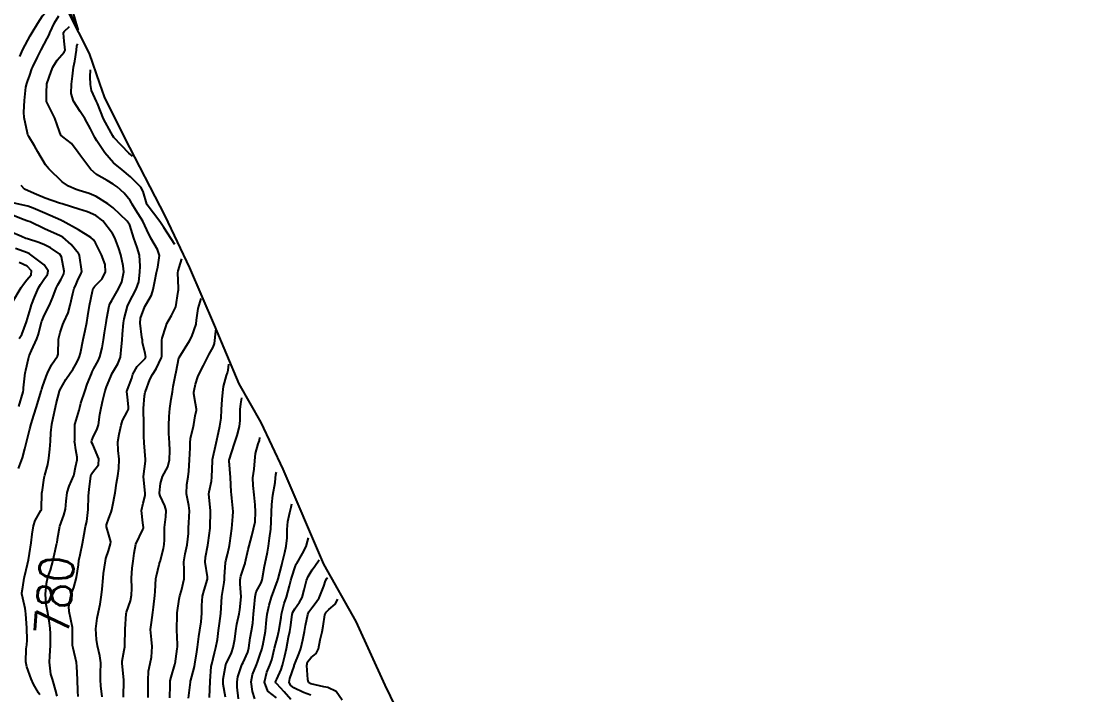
# Model space of a CAD drawing. Header units: metres. Extents: x 318500 to 325275, y 7408834 to 7428799.
# Drawn here: x 322217.8 to 322341.6, y 7422789.9 to 7422869.2 of the extents above; entities that cross this region are included whole.
import ezdxf
from ezdxf.enums import TextEntityAlignment as Align

# ---------------------------------------------------------------- set-up
doc = ezdxf.new("R2010")
doc.units = ezdxf.units.M
doc.header["$MEASUREMENT"] = 0
for name, color, linetype in [('Area', 45, 'Continuous'), ('Cotas', 45, 'Continuous'), ('Curvas de Nivel 1m', 11, 'Continuous'), ('Curvas de Nivel 5m', 15, 'Continuous'), ('Vias Primárias', 230, 'Continuous')]:
    doc.layers.add(name, color=color, linetype=linetype)
doc.styles.add('Style-STANDARD', font='STANDARD.shx')

msp = doc.modelspace()

# ---------------------------------------------------------------- linework, layer by layer
at = {"layer": 'Area'}
for points in [[(322221.91, 7422873.38), (322224.48, 7422868.17), (322222.86, 7422873.75)], [(322222.07, 7422872.73), (322225.78, 7422865.36), (322227, 7422861.8), (322227.54, 7422860.24), (322229.93, 7422855.43), (322234.67, 7422846.24), (322237.57, 7422840.15), (322240.49, 7422833.41), (322243.38, 7422826.51), (322245.98, 7422821.96), (322248.56, 7422816.45), (322253.32, 7422805.3), (322257.15, 7422798.55), (322260.55, 7422791.06), (322267.26, 7422777.23)]]:
    msp.add_lwpolyline(points, dxfattribs=at)
at = {"layer": 'Curvas de Nivel 1m', "flags": 128}
for points, elevation in [([(322224.5, 7422789.71), (322224.46, 7422790.34), (322224.41, 7422791.71), (322224.34, 7422793.23), (322224.28, 7422793.71), (322223.9, 7422795.41), (322223.83, 7422795.72), (322223.82, 7422795.8), (322223.83, 7422797.72), (322223.82, 7422797.82), (322223.44, 7422799.73), (322223.38, 7422800.3), (322223.67, 7422801.72), (322223.75, 7422801.94), (322223.98, 7422802.54), (322224.29, 7422803.72), (322224.52, 7422805.21), (322224.58, 7422805.71), (322224.7, 7422806.38), (322224.99, 7422807.71), (322225.17, 7422808.81), (322225.36, 7422809.7), (322225.5, 7422810.29), (322225.66, 7422811.7), (322225.71, 7422813.28), (322225.72, 7422813.7), (322225.76, 7422814.07), (322225.96, 7422815.69), (322226, 7422815.85), (322226.17, 7422816.05), (322226.89, 7422816.97), (322226.93, 7422817.68), (322226.21, 7422819.37), (322226.09, 7422819.57), (322226.06, 7422819.69), (322226.08, 7422819.83), (322226.22, 7422820.14), (322226.73, 7422821.19), (322226.87, 7422821.68), (322227.04, 7422822.9), (322227.19, 7422823.68), (322227.4, 7422824.56), (322227.66, 7422825.68), (322227.82, 7422826.15), (322228.32, 7422827.35), (322228.41, 7422827.57), (322228.46, 7422827.67), (322229.16, 7422828.83), (322229.47, 7422829.65), (322229.58, 7422830.87), (322229.64, 7422831.65), (322229.71, 7422832.32), (322229.83, 7422833.65), (322229.9, 7422834.15), (322230.27, 7422835.64), (322230.43, 7422836), (322231.31, 7422837.63), (322231.6, 7422838.49), (322231.75, 7422839.62), (322231.79, 7422840.32), (322231.7, 7422841.62), (322231.43, 7422842.53), (322231.04, 7422843.63), (322230.55, 7422845.15), (322230.24, 7422845.64), (322228.58, 7422847.2), (322227.96, 7422847.68), (322226.6, 7422848.52), (322225.77, 7422848.87), (322224.61, 7422849.24), (322224.24, 7422849.36), (322223.33, 7422849.74), (322222.62, 7422850.24), (322221.03, 7422851.77), (322220.65, 7422852.25), (322219.75, 7422853.78), (322219.35, 7422854.47), (322218.69, 7422855.58), (322218.61, 7422855.73), (322218.58, 7422855.8), (322218.53, 7422855.97), (322218.12, 7422857.81), (322218.09, 7422858.45), (322218.16, 7422859.81), (322218.33, 7422861.37), (322218.44, 7422861.8), (322218.52, 7422862.05), (322218.79, 7422862.8), (322219.05, 7422863.54), (322219.16, 7422863.79), (322219.7, 7422864.91), (322220.12, 7422865.78), (322220.84, 7422867.12), (322221.06, 7422867.55), (322221.15, 7422867.77), (322221.69, 7422868.94), (322222.21, 7422869.76)], 781), ([(322227.29, 7422789.67), (322227.15, 7422790.99), (322227.1, 7422791.67), (322227.11, 7422792.41), (322227.14, 7422793.67), (322227.04, 7422794.52), (322226.77, 7422795.68), (322226.64, 7422796.41), (322226.57, 7422797.68), (322226.71, 7422798.92), (322226.86, 7422799.68), (322227.06, 7422800.58), (322227.24, 7422801.68), (322227.31, 7422802.35), (322227.43, 7422803.68), (322227.48, 7422804.2), (322227.68, 7422805.67), (322227.75, 7422805.96), (322228.04, 7422806.84), (322228.29, 7422807.67), (322228.31, 7422807.92), (322228.07, 7422808.72), (322227.83, 7422809.67), (322227.83, 7422809.92), (322228.1, 7422810.68), (322228.38, 7422811.39), (322228.44, 7422811.66), (322228.52, 7422812.07), (322228.83, 7422813.66), (322229, 7422814.8), (322229.16, 7422815.66), (322229.27, 7422816.55), (322229.29, 7422817.65), (322229.2, 7422818.65), (322229.13, 7422819.66), (322229.29, 7422820.59), (322229.53, 7422821.65), (322229.71, 7422822.19), (322230.26, 7422823.2), (322230.39, 7422823.51), (322230.41, 7422823.64), (322230.41, 7422823.77), (322230.28, 7422824.97), (322230.21, 7422825.56), (322230.22, 7422825.64), (322230.24, 7422825.7), (322230.29, 7422825.83), (322230.78, 7422827.17), (322230.93, 7422827.63), (322231.42, 7422828.54), (322232.35, 7422829.46), (322232.42, 7422829.54), (322232.44, 7422829.61), (322232.36, 7422830.12), (322232.06, 7422831.31), (322232.03, 7422831.62), (322231.99, 7422832), (322231.77, 7422833.62), (322231.82, 7422834.21), (322232.34, 7422835.61), (322232.43, 7422835.79), (322233.11, 7422836.94), (322233.29, 7422837.6), (322233.48, 7422838.58), (322233.71, 7422839.6), (322233.85, 7422840.23), (322234.04, 7422841.59), (322233.8, 7422842.31), (322233.02, 7422843.61), (322232.55, 7422844.61), (322232.07, 7422845.62), (322231.27, 7422846.94), (322230.83, 7422847.64), (322230.75, 7422847.79), (322230.59, 7422848.06), (322229.88, 7422848.93), (322229.08, 7422849.66), (322228.61, 7422849.99), (322227.89, 7422850.41), (322226.63, 7422851.13), (322225.97, 7422851.7), (322224.67, 7422853.42), (322224.49, 7422853.72), (322223.71, 7422854.77), (322222.69, 7422855.55), (322222.46, 7422855.75), (322222.29, 7422856.16), (322221.72, 7422857.76), (322220.75, 7422859.71), (322220.74, 7422859.77), (322220.76, 7422860.76), (322220.8, 7422861.74), (322220.8, 7422861.77), (322221.32, 7422863.24), (322221.52, 7422863.76), (322222, 7422864.58), (322222.83, 7422865.49), (322222.93, 7422865.65), (322222.94, 7422865.75), (322222.84, 7422866.81), (322222.76, 7422867.75), (322222.77, 7422867.83), (322222.85, 7422867.93), (322223.48, 7422868.51)], 782), ([(322235.86, 7422842.9), (322234.55, 7422844.9), (322234.1, 7422845.59), (322232.59, 7422847.54), (322232.55, 7422847.61), (322232.12, 7422849.13), (322231.84, 7422849.62), (322230.63, 7422850.85), (322229.64, 7422851.65), (322228.65, 7422852.5), (322227.62, 7422853.68), (322226.68, 7422855.07), (322226.45, 7422855.45), (322226.31, 7422855.7), (322225.92, 7422856.49), (322225.26, 7422857.71), (322224.73, 7422858.54), (322223.93, 7422859.73), (322223.65, 7422860.63), (322223.71, 7422861.74), (322223.82, 7422862.7), (322223.95, 7422863.73), (322224.11, 7422864.44), (322224.28, 7422865.73), (322224.33, 7422866.24), (322224.46, 7422866.49)], 783), ([(322230.87, 7422853.22), (322230.67, 7422853.42), (322230.43, 7422853.64), (322228.69, 7422855.47), (322228.55, 7422855.67), (322228.35, 7422856.02), (322227.48, 7422857.68), (322226.75, 7422859.46), (322226.65, 7422859.69), (322226.07, 7422861), (322225.92, 7422861.7), (322225.88, 7422862.6), (322225.93, 7422863.43)], 784), ([(322219.96, 7422789.9), (322219.82, 7422790.16), (322219.23, 7422791.17), (322218.96, 7422791.78), (322218.46, 7422793.19), (322218.33, 7422793.79), (322218.38, 7422795.31), (322218.44, 7422795.79), (322218.47, 7422796.35), (322218.45, 7422797.79), (322218.32, 7422799.42), (322218.27, 7422799.8), (322218.23, 7422800.07), (322217.96, 7422801.29), (322217.87, 7422801.8), (322217.87, 7422801.9), (322217.98, 7422802.56), (322218.15, 7422803.64), (322218.18, 7422803.8), (322218.51, 7422805.3), (322218.64, 7422805.79), (322218.77, 7422806.52), (322218.95, 7422807.79), (322219.09, 7422808.81), (322219.23, 7422809.78), (322219.44, 7422810.43), (322220.11, 7422811.6), (322220.17, 7422811.71), (322220.18, 7422811.77), (322220.22, 7422813.68), (322220.23, 7422813.77), (322220.49, 7422815.43), (322220.57, 7422815.77), (322220.92, 7422817.02), (322221.05, 7422817.76), (322221.16, 7422818.81), (322221.23, 7422819.76), (322221.26, 7422820.72), (322221.37, 7422821.76), (322221.53, 7422822.48), (322221.8, 7422823.75), (322221.89, 7422824.14), (322222.29, 7422825.62), (322222.33, 7422825.75), (322223.04, 7422827.01), (322223.54, 7422827.73), (322223.87, 7422828.18), (322224.34, 7422829.02), (322224.56, 7422829.51), (322224.64, 7422829.72), (322224.74, 7422830.1), (322225.08, 7422831.71), (322225.32, 7422832.77), (322225.5, 7422833.7), (322225.61, 7422834.5), (322225.8, 7422835.7), (322226.16, 7422837.41), (322226.23, 7422837.69), (322226.31, 7422837.83), (322226.45, 7422837.98), (322227.32, 7422838.83), (322227.71, 7422839.68), (322227.64, 7422840.53), (322227.21, 7422841.68), (322226.52, 7422843.07), (322226.27, 7422843.43), (322225.96, 7422843.7), (322224.54, 7422844.62), (322222.69, 7422845.62), (322222.56, 7422845.69), (322222.43, 7422845.75), (322220.57, 7422846.56), (322219.2, 7422847.17), (322218.58, 7422847.39), (322216.61, 7422847.81)], 779), ([(322217.45, 7422816.53), (322217.92, 7422817.8), (322218.2, 7422818.84), (322218.44, 7422819.8), (322218.81, 7422821.22), (322218.95, 7422821.79), (322219.25, 7422822.79), (322219.58, 7422823.78), (322220.15, 7422825.64), (322220.18, 7422825.77), (322220.2, 7422825.86), (322220.3, 7422826.13), (322220.73, 7422827.35), (322220.87, 7422827.76), (322221.35, 7422828.74), (322222.04, 7422829.75), (322222.12, 7422829.98), (322222.17, 7422831.75), (322222.2, 7422831.92), (322222.38, 7422832.52), (322222.69, 7422833.46), (322222.81, 7422833.74), (322223.3, 7422834.85), (322223.54, 7422835.73), (322223.84, 7422837.13), (322224.03, 7422837.73), (322224.15, 7422838.03), (322224.47, 7422838.8), (322224.79, 7422839.4), (322224.91, 7422839.71), (322224.64, 7422841.59), (322224.59, 7422841.72), (322224.56, 7422841.77), (322224.51, 7422841.82), (322223.66, 7422842.87), (322222.66, 7422843.75), (322222.53, 7422843.84), (322222.37, 7422843.91), (322220.54, 7422844.73), (322218.82, 7422845.53), (322218.56, 7422845.64), (322218.03, 7422845.81), (322216.57, 7422846.4)], 778), ([(322217.51, 7422823.81), (322218.03, 7422825.54), (322218.06, 7422825.8), (322218.07, 7422826.02), (322218.26, 7422827.8), (322218.27, 7422827.86), (322218.32, 7422828.12), (322218.65, 7422829.49), (322218.73, 7422829.79), (322218.98, 7422830.41), (322219.63, 7422831.78), (322219.83, 7422832.33), (322220.19, 7422833.77), (322220.24, 7422833.94), (322220.41, 7422834.35), (322220.89, 7422835.3), (322221.11, 7422835.76), (322221.5, 7422836.7), (322221.91, 7422837.76), (322222.09, 7422838.12), (322222.47, 7422838.82), (322222.78, 7422839.44), (322222.83, 7422839.74), (322222.51, 7422841.45), (322222.32, 7422841.75), (322221.24, 7422842.49), (322220.52, 7422842.86), (322219.86, 7422843.11), (322218.53, 7422843.53), (322218.33, 7422843.6), (322217.82, 7422843.81), (322216.54, 7422844.36)], 777), ([(322217.55, 7422831.81), (322217.87, 7422832.31), (322218.4, 7422833.8), (322218.86, 7422835.36), (322219.01, 7422835.79), (322219.35, 7422836.7), (322219.81, 7422837.78), (322220.05, 7422838.18), (322220.46, 7422838.76), (322220.88, 7422839.36), (322220.94, 7422839.77), (322220.49, 7422840.5), (322218.77, 7422841.8), (322218.6, 7422841.88), (322218.51, 7422841.92), (322217.12, 7422842.43)], 776), ([(322229.8, 7422789.66), (322229.84, 7422791.64), (322229.65, 7422793.64), (322229.66, 7422793.86), (322229.89, 7422795.16), (322229.98, 7422795.56), (322229.99, 7422795.64), (322229.98, 7422795.72), (322230.01, 7422797.64), (322230.14, 7422799.45), (322230.18, 7422799.64), (322230.64, 7422800.96), (322230.77, 7422801.63), (322230.79, 7422802.43), (322230.74, 7422803.63), (322230.82, 7422804.82), (322230.97, 7422805.63), (322231.08, 7422806.59), (322231.28, 7422807.62), (322232.08, 7422809.37), (322232.16, 7422809.53), (322232.16, 7422809.61), (322232.09, 7422810.13), (322231.94, 7422811.61), (322232.12, 7422812.46), (322232.37, 7422813.36), (322232.37, 7422813.61), (322232.18, 7422815.59), (322232.18, 7422815.61), (322232.4, 7422817.4), (322232.41, 7422817.61), (322232.24, 7422819.57), (322232.24, 7422819.61), (322232.22, 7422820.32), (322232.19, 7422821.61), (322232.2, 7422821.66), (322232.16, 7422823.61), (322232.28, 7422825.07), (322232.38, 7422825.52), (322232.41, 7422825.61), (322232.92, 7422826.99), (322233.24, 7422827.6), (322233.66, 7422828.27), (322234.3, 7422829.59), (322234.31, 7422829.63), (322234.32, 7422831.59), (322234.32, 7422831.64), (322234.37, 7422831.88), (322234.78, 7422833.2), (322234.92, 7422833.58), (322235.44, 7422834.55), (322235.95, 7422835.57), (322236.23, 7422837.34), (322236.27, 7422837.56), (322236.29, 7422837.73), (322236.22, 7422839.56), (322236.25, 7422839.79), (322236.5, 7422840.68), (322236.68, 7422841.21)], 783), ([(322232.7, 7422789.6), (322232.72, 7422790.71), (322232.7, 7422791.6), (322232.76, 7422792.7), (322232.96, 7422793.6), (322233.12, 7422794.36), (322233.19, 7422795.6), (322233.1, 7422796.41), (322233, 7422797.6), (322233.11, 7422798.42), (322233.28, 7422799.6), (322233.35, 7422800.21), (322233.48, 7422801.59), (322233.52, 7422802.06), (322233.63, 7422803.59), (322233.69, 7422803.91), (322234.02, 7422805.23), (322234.1, 7422805.52), (322234.11, 7422805.59), (322234.5, 7422807.14), (322234.6, 7422807.58), (322234.63, 7422808.15), (322234.64, 7422809.58), (322234.81, 7422810.87), (322234.82, 7422811.58), (322234.68, 7422812.14), (322234.13, 7422813.31), (322234.04, 7422813.59), (322234.03, 7422813.69), (322234.15, 7422814.79), (322234.39, 7422815.59), (322235.01, 7422816.75), (322235.23, 7422817.57), (322235.27, 7422818.64), (322235.22, 7422819.57), (322235.16, 7422820.64), (322235.13, 7422821.58), (322235.17, 7422822.66), (322235.25, 7422823.58), (322235.42, 7422824.71), (322235.57, 7422825.57), (322235.67, 7422826.2), (322235.92, 7422827.57), (322235.99, 7422827.9), (322236.33, 7422829.56), (322236.35, 7422829.6), (322237.58, 7422831.54), (322237.85, 7422832.07), (322238.37, 7422833.53), (322238.38, 7422833.55), (322238.41, 7422834), (322238.59, 7422835.37), (322238.93, 7422836.53)], 784), ([(322237.45, 7422789.54), (322237.7, 7422791.39), (322237.71, 7422791.53), (322237.73, 7422791.64), (322237.85, 7422792.08), (322238.15, 7422793.24), (322238.2, 7422793.53), (322238.43, 7422794.99), (322238.52, 7422795.52), (322238.68, 7422796.76), (322238.79, 7422797.52), (322238.94, 7422798.52), (322239.04, 7422799.52), (322239.04, 7422800.44), (322239.09, 7422801.52), (322239.29, 7422802.22), (322239.7, 7422803.51), (322239.71, 7422803.81), (322239.4, 7422805.52), (322239.44, 7422806.12), (322239.74, 7422807.51), (322239.79, 7422807.79), (322240, 7422809.51), (322240.01, 7422809.59), (322240.03, 7422811.51), (322240.03, 7422811.59), (322239.85, 7422813.51), (322239.87, 7422813.79), (322240.16, 7422815.06), (322240.22, 7422815.51), (322240.27, 7422817.43), (322240.28, 7422817.51), (322240.3, 7422817.61), (322240.71, 7422819.5), (322240.97, 7422820.76), (322241.16, 7422821.5), (322241.31, 7422822.44), (322241.35, 7422823.49), (322241.43, 7422824.64), (322241.49, 7422825.49), (322241.59, 7422826.2), (322241.92, 7422827.49), (322242.03, 7422827.78), (322242.09, 7422827.95), (322242.12, 7422828.11), (322242.2, 7422828.82)], 786), ([(322239.93, 7422789.62), (322240.01, 7422791.51), (322240.14, 7422793.23), (322240.19, 7422793.51), (322240.52, 7422794.87), (322240.69, 7422795.5), (322240.85, 7422796.44), (322240.98, 7422797.49), (322241.1, 7422798.32), (322241.28, 7422799.49), (322241.31, 7422800.14), (322241.38, 7422801.49), (322241.64, 7422803.13), (322241.69, 7422803.48), (322241.71, 7422803.78), (322241.82, 7422805.48), (322241.85, 7422805.66), (322242.04, 7422806.44), (322242.24, 7422807.29), (322242.29, 7422807.48), (322242.33, 7422807.75), (322242.55, 7422809.47), (322242.68, 7422810.89), (322242.7, 7422811.47), (322242.57, 7422813.03), (322242.5, 7422813.47), (322242.47, 7422813.81), (322242.4, 7422815.48), (322242.23, 7422817.44), (322242.22, 7422817.48), (322242.24, 7422817.52), (322242.87, 7422819.47), (322243.19, 7422820.43), (322243.47, 7422821.46), (322243.53, 7422822.18), (322243.54, 7422823.46), (322243.61, 7422824.13), (322243.7, 7422824.63), (322243.73, 7422824.84)], 787), ([(322241.82, 7422789.65), (322241.54, 7422791.18), (322241.52, 7422791.48), (322241.55, 7422791.77), (322241.84, 7422793.48), (322241.85, 7422793.51), (322241.87, 7422793.57), (322242.5, 7422794.86), (322242.73, 7422795.47), (322242.9, 7422796.46), (322243.01, 7422797.46), (322243.16, 7422798.24), (322243.43, 7422799.46), (322243.51, 7422799.9), (322243.67, 7422801.45), (322243.53, 7422802.99), (322243.52, 7422803.46), (322243.6, 7422803.86), (322244.03, 7422805.16), (322244.11, 7422805.37), (322244.13, 7422805.45), (322244.48, 7422807.02), (322244.58, 7422807.44), (322244.89, 7422808.63), (322245.12, 7422809.44), (322245.28, 7422810.25), (322245.35, 7422811.44), (322245.31, 7422812.25), (322245.2, 7422813.44), (322245.06, 7422814.53), (322245.04, 7422815.44), (322245.17, 7422816.45), (322245.25, 7422817.44), (322245.32, 7422818.32), (322245.67, 7422819.44), (322245.81, 7422819.84), (322245.85, 7422820.18)], 788), ([(322243.35, 7422789.46), (322243.17, 7422790.8), (322243.17, 7422791.46), (322243.25, 7422792.05), (322243.74, 7422793.45), (322243.78, 7422793.54), (322243.87, 7422793.72), (322244.42, 7422794.92), (322244.57, 7422795.44), (322244.73, 7422796.62), (322244.87, 7422797.44), (322245.02, 7422798.35), (322245.12, 7422799.44), (322245.2, 7422800.2), (322245.3, 7422801.44), (322245.4, 7422802.03), (322246, 7422803.1), (322246.13, 7422803.43), (322246.39, 7422805.05), (322246.46, 7422805.42), (322246.76, 7422806.71), (322246.88, 7422807.42), (322246.99, 7422808.33), (322247.13, 7422809.41), (322247.2, 7422810.3), (322247.21, 7422811.41), (322247.24, 7422812.3), (322247.39, 7422813.41), (322247.64, 7422814.89), (322247.69, 7422815.41), (322247.74, 7422815.83), (322247.82, 7422816.1)], 789), ([(322247.82, 7422789.55), (322246.78, 7422790.36), (322246.41, 7422791.42), (322246.68, 7422792.59), (322247.04, 7422793.41), (322247.25, 7422794.04), (322247.56, 7422795.41), (322247.91, 7422796.7), (322248.09, 7422797.4), (322248.34, 7422799), (322248.4, 7422799.39), (322248.71, 7422800.64), (322248.97, 7422801.39), (322249.35, 7422802.73), (322249.5, 7422803.38), (322249.62, 7422803.77), (322250.02, 7422804.99), (322250.13, 7422805.27), (322250.19, 7422805.37), (322250.87, 7422806.54), (322251.29, 7422807.36), (322251.46, 7422807.96), (322251.56, 7422808.38)], 791), ([(322249.51, 7422789.37), (322248.7, 7422790.26), (322247.84, 7422791.2), (322247.74, 7422791.31), (322247.71, 7422791.4), (322247.74, 7422791.51), (322247.85, 7422791.74), (322248.36, 7422792.89), (322248.52, 7422793.39), (322248.78, 7422794.49), (322249, 7422795.38), (322249.23, 7422796.7), (322249.37, 7422797.38), (322249.45, 7422797.85), (322249.64, 7422799.37), (322249.71, 7422799.62), (322249.96, 7422800.04), (322250.53, 7422800.81), (322250.83, 7422801.36), (322251.08, 7422802.27), (322251.33, 7422803.36), (322251.53, 7422803.84), (322252.02, 7422804.6), (322252.33, 7422805.04), (322252.81, 7422805.79)], 792), ([(322251.83, 7422789.86), (322251, 7422790.19), (322249.83, 7422790.73), (322249.49, 7422791.02), (322249.31, 7422791.38), (322249.37, 7422791.85), (322249.87, 7422793.27), (322249.9, 7422793.34), (322249.9, 7422793.37), (322250.46, 7422794.8), (322250.67, 7422795.36), (322250.9, 7422796.37), (322251.09, 7422797.36), (322251.22, 7422798.07), (322251.48, 7422799.35), (322251.63, 7422799.67), (322251.96, 7422800.13), (322252.49, 7422800.82), (322252.83, 7422801.34), (322253.36, 7422802.7), (322253.58, 7422803.33), (322253.73, 7422803.6), (322253.81, 7422803.71)], 793), ([(322255.52, 7422789.29), (322254.84, 7422790.32), (322253.83, 7422790.76), (322253.36, 7422790.85), (322251.84, 7422791.2), (322251.57, 7422791.35), (322251.48, 7422791.72), (322251.36, 7422793.36), (322251.45, 7422793.78), (322251.88, 7422794.29), (322252.47, 7422794.76), (322252.75, 7422795.34), (322252.96, 7422796.39), (322253.17, 7422797.33), (322253.28, 7422797.98), (322253.48, 7422799.33), (322253.64, 7422799.64), (322253.96, 7422799.94), (322254.71, 7422800.57), (322255.04, 7422801.17)], 794)]:
    msp.add_lwpolyline(points, dxfattribs=dict(at, elevation=elevation))
at = {"layer": 'Curvas de Nivel 5m', "flags": 128}
for points, elevation in [([(322217.64, 7422865), (322217.99, 7422865.81), (322218.85, 7422867.41), (322219.06, 7422867.8), (322219.72, 7422868.93), (322220.29, 7422869.78), (322220.57, 7422870.09), (322220.89, 7422870.38), (322221.53, 7422871.13), (322221.9, 7422871.77)], 780), ([(322222.03, 7422789.74), (322221.83, 7422790.49), (322221.56, 7422791.47), (322221.46, 7422791.75), (322221.27, 7422792.33), (322221.12, 7422793.75), (322221.17, 7422794.46), (322221.23, 7422795.75), (322221.24, 7422797.08), (322221.2, 7422797.75), (322221.09, 7422798.6), (322220.87, 7422799.76), (322220.73, 7422800.53), (322220.65, 7422801.76), (322220.74, 7422803.01), (322220.93, 7422803.76), (322221.21, 7422804.56), (322221.54, 7422805.75), (322221.63, 7422806.16), (322221.99, 7422807.75), (322222, 7422807.8), (322222.06, 7422808.23), (322222.33, 7422809.75), (322222.78, 7422811.06), (322223, 7422811.74), (322223.07, 7422812.68), (322223.19, 7422813.73), (322223.41, 7422814.47), (322223.97, 7422815.72), (322224.02, 7422815.87), (322224.17, 7422816.68), (322224.35, 7422817.56), (322224.38, 7422817.72), (322224.36, 7422817.88), (322224.2, 7422818.75), (322224.08, 7422819.59), (322224.07, 7422819.72), (322224.08, 7422819.85), (322224.11, 7422821.72), (322224.13, 7422821.83), (322224.25, 7422822.23), (322224.59, 7422823.39), (322224.66, 7422823.71), (322224.79, 7422824.23), (322225.29, 7422825.71), (322225.56, 7422826.45), (322226.04, 7422827.69), (322226.12, 7422827.89), (322226.33, 7422828.29), (322226.83, 7422829.2), (322227.05, 7422829.68), (322227.31, 7422830.73), (322227.45, 7422831.68), (322227.58, 7422832.48), (322227.76, 7422833.68), (322227.85, 7422834.23), (322228.14, 7422835.67), (322228.22, 7422835.89), (322228.44, 7422836.28), (322229.24, 7422837.66), (322229.62, 7422838.49), (322229.84, 7422839.65), (322229.78, 7422840.36), (322229.51, 7422841.66), (322229.28, 7422842.42), (322228.79, 7422843.67), (322228.54, 7422844.18), (322227.39, 7422845.68), (322226.57, 7422846.28), (322225.57, 7422846.71), (322224.58, 7422847.05), (322222.73, 7422847.61), (322222.59, 7422847.65), (322222.3, 7422847.75), (322220.6, 7422848.35), (322219.58, 7422848.77), (322218.6, 7422849.18), (322218.18, 7422849.38), (322217.76, 7422849.81)], 780), ([(322216.8, 7422836.19), (322217.78, 7422837.81), (322218.04, 7422838.22), (322218.46, 7422838.73), (322218.94, 7422839.32), (322219.01, 7422839.79), (322218.49, 7422840.32), (322217.56, 7422840.75)], 775), ([(322235.27, 7422789.57), (322235.31, 7422791.04), (322235.31, 7422791.57), (322235.41, 7422792.01), (322235.87, 7422793.47), (322235.89, 7422793.54), (322235.89, 7422793.56), (322236.13, 7422795.32), (322236.16, 7422795.56), (322236.17, 7422795.82), (322236.07, 7422797.56), (322236.12, 7422799.38), (322236.14, 7422799.56), (322236.36, 7422801.17), (322236.44, 7422801.55), (322236.64, 7422802.2), (322236.95, 7422803.55), (322236.95, 7422804.61), (322236.92, 7422805.55), (322237.08, 7422806.51), (322237.31, 7422807.54), (322237.45, 7422808.91), (322237.46, 7422809.54), (322237.48, 7422810.14), (322237.56, 7422811.54), (322237.48, 7422812.18), (322237.23, 7422813.54), (322237.26, 7422814.65), (322237.41, 7422815.54), (322237.5, 7422816.21), (322237.57, 7422817.54), (322237.64, 7422818.97), (322237.65, 7422819.54), (322237.69, 7422820.06), (322238.04, 7422821.53), (322238.08, 7422821.7), (322238.26, 7422822.72), (322238.39, 7422823.41), (322238.39, 7422823.53), (322238.28, 7422824.2), (322238.09, 7422825.33), (322238.09, 7422825.53), (322238.12, 7422825.7), (322238.3, 7422826.47), (322238.55, 7422827.3), (322238.65, 7422827.53), (322239.22, 7422828.64), (322239.65, 7422829.52), (322239.89, 7422829.98), (322240.36, 7422830.8), (322240.5, 7422831.24), (322240.67, 7422832.67), (322240.68, 7422832.79)], 785), ([(322245.27, 7422789.44), (322244.97, 7422790.3), (322244.84, 7422791.44), (322244.97, 7422792.32), (322245.44, 7422793.43), (322245.56, 7422793.75), (322245.89, 7422794.69), (322246.07, 7422795.25), (322246.12, 7422795.43), (322246.19, 7422795.71), (322246.5, 7422797.42), (322246.64, 7422798.72), (322246.73, 7422799.42), (322246.93, 7422800.45), (322247.21, 7422801.41), (322247.93, 7422803.34), (322247.96, 7422803.4), (322247.97, 7422803.43), (322248, 7422803.55), (322248.38, 7422805.04), (322248.46, 7422805.39), (322248.77, 7422806.66), (322248.95, 7422807.39), (322249.07, 7422808.38), (322249.08, 7422809.38), (322249.15, 7422810.32), (322249.37, 7422811.38), (322249.52, 7422811.97), (322249.63, 7422812.37)], 790)]:
    msp.add_lwpolyline(points, dxfattribs=dict(at, elevation=elevation))
at = {"layer": 'Vias Primárias'}
for points in [[(323715.64, 7420145.55, 0), (323709.04, 7420132.94)], [(323831.09, 7420001.79, 0), (323833.84, 7420008.44, 0.220888)]]:
    msp.add_lwpolyline(points, format="xyb", dxfattribs=at)

# ---------------------------------------------------------------- texts
at = {"layer": 'Cotas', "style": 'Style-STANDARD'}
msp.add_text('780', height=4, rotation=85.8029, dxfattribs=at).set_placement((322221.7, 7422801.6, 780), align=Align.MIDDLE_CENTER)

doc.saveas('drawing.dxf')
